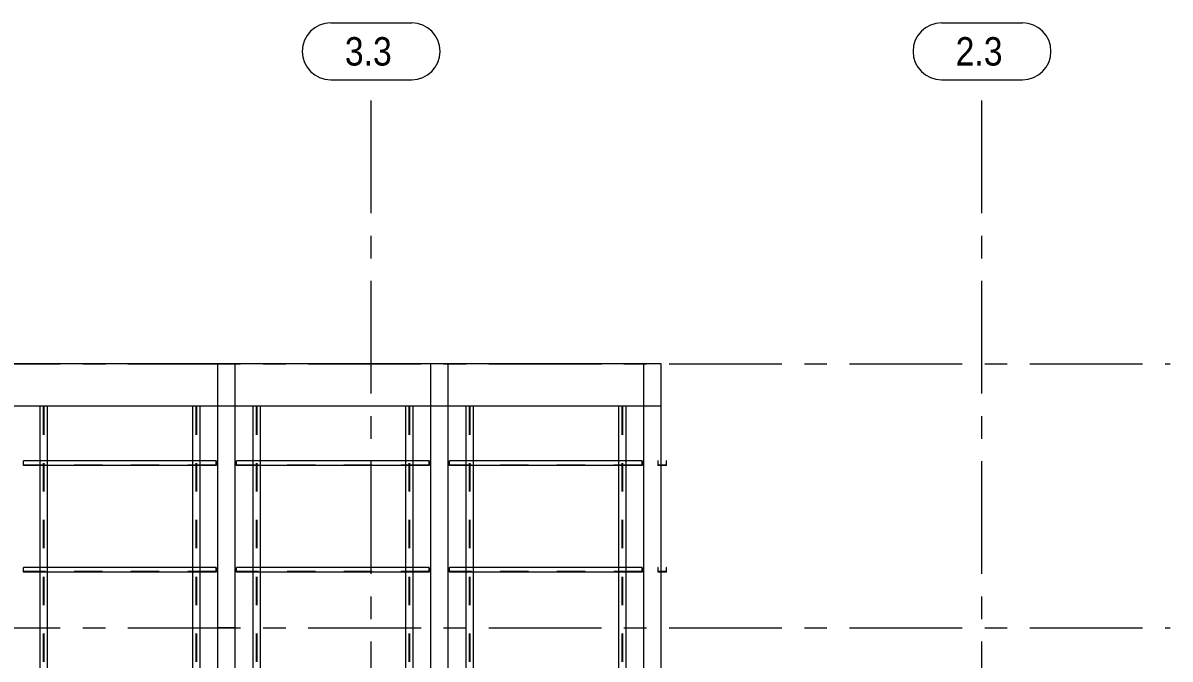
# Model space of a CAD drawing. Header units: millimetres. Extents: x 652937 to 1670132, y 1473552 to 2851037.
# Drawn here: x 663520.82 to 663536.98, y 1524464.6 to 1524473.56 of the extents above; entities that cross this region are included whole.
import ezdxf

# ---------------------------------------------------------------- set-up
doc = ezdxf.new("R2010")
doc.units = ezdxf.units.MM
doc.linetypes.add('XKITLINE00', pattern=[0])
doc.linetypes.add('XKITLINE02', pattern=[4, 2, -2])
doc.layers.add('Part', color=7, linetype='Continuous', lineweight=0)
doc.layers.add('S-GRID', color=7, linetype='Continuous', lineweight=9)
doc.styles.add('Arial', font='arial.ttf')

# ---------------------------------------------------------------- blocks, each defined once
blk = doc.blocks.new('*A1096753')
at = {"layer": 'S-GRID', "color": 7, "linetype": 'XKITLINE00', "lineweight": 0}
for p, q in [((502.849725, 66.998606), (510.787225, 66.998606)), ((512.374725, 66.998606), (513.962225, 66.998606)), ((515.549725, 66.998606), (523.487225, 66.998606)), ((525.074725, 66.998606), (526.662225, 66.998606)), ((528.249725, 66.998606), (536.187225, 66.998606)), ((537.774725, 66.998606), (539.362225, 66.998606)), ((540.949725, 66.998606), (548.887225, 66.998606)), ((550.474725, 66.998606), (552.062225, 66.998606)), ((553.649725, 66.998606), (561.587225, 66.998606)), ((563.174725, 66.998606), (564.762225, 66.998606)), ((566.349725, 66.998606), (574.287225, 66.998606)), ((575.874725, 66.998606), (577.462225, 66.998606)), ((579.049725, 66.998606), (586.987225, 66.998606)), ((588.574725, 66.998606), (588.921202, 66.998606))]:
    blk.add_line(p, q, dxfattribs=at)
blk = doc.blocks.new('*A1099756')
at = {"layer": 'Part', "color": 7, "linetype": 'XKITLINE02', "lineweight": 0}
for p, q in [((478.173822, 63.998606), (478.173822, 66.998606)), ((478.173822, 66.998606), (481.803821, 66.998606)), ((481.903821, 66.998606), (489.303821, 66.998606)), ((551.848822, 66.998606), (489.403821, 66.998606)), ((489.403821, 66.998606), (496.803821, 66.998606)), ((496.903821, 66.998606), (504.303821, 66.998606)), ((508.113821, 66.998606), (504.403821, 66.998606)), ((478.173822, 63.998606), (481.803821, 63.998606)), ((551.848822, 63.998606), (481.903821, 63.998606)), ((481.903821, 63.998606), (489.303821, 63.998606)), ((489.403821, 63.998606), (496.803821, 63.998606)), ((496.903821, 63.998606), (504.303821, 63.998606)), ((508.113821, 63.998606), (504.403821, 63.998606))]:
    blk.add_line(p, q, dxfattribs=at)
at = {"layer": 'Part', "color": 7, "linetype": 'XKITLINE00', "lineweight": 0}
for p, q in [((481.803821, 66.998606), (481.903821, 66.998606)), ((489.303821, 66.998606), (489.403821, 66.998606)), ((496.803821, 66.998606), (496.903821, 66.998606)), ((504.303821, 66.998606), (504.403821, 66.998606)), ((551.848822, 66.998606), (508.113821, 66.998606)), ((551.848822, 66.998606), (551.848822, 63.998606)), ((481.803821, 63.998606), (481.903821, 63.998606)), ((489.303821, 63.998606), (489.403821, 63.998606)), ((496.803821, 63.998606), (496.903821, 63.998606)), ((504.303821, 63.998606), (504.403821, 63.998606)), ((551.848822, 63.998606), (508.113821, 63.998606))]:
    blk.add_line(p, q, dxfattribs=at)
blk = doc.blocks.new('*A1100757')
at = {"layer": 'S-GRID', "color": 7, "linetype": 'XKITLINE00', "lineweight": 0}
for p, q in [((502.849725, 48.398606), (510.787225, 48.398606)), ((512.374725, 48.398606), (513.962225, 48.398606)), ((515.549725, 48.398606), (523.487225, 48.398606)), ((525.074725, 48.398606), (526.662225, 48.398606)), ((528.249725, 48.398606), (536.187225, 48.398606)), ((537.774725, 48.398606), (539.362225, 48.398606)), ((540.949725, 48.398606), (548.887225, 48.398606)), ((550.474725, 48.398606), (552.062225, 48.398606)), ((553.649725, 48.398606), (561.587225, 48.398606)), ((563.174725, 48.398606), (564.762225, 48.398606)), ((566.349725, 48.398606), (574.287225, 48.398606)), ((575.874725, 48.398606), (577.462225, 48.398606)), ((579.049725, 48.398606), (586.987225, 48.398606)), ((588.574725, 48.398606), (588.921202, 48.398606))]:
    blk.add_line(p, q, dxfattribs=at)
blk = doc.blocks.new('*A1134763')
at = {"layer": 'Part', "color": 7, "linetype": 'XKITLINE00', "lineweight": 0}
for p, q in [((536.853801, 66.998606), (536.853801, 31.898606)), ((538.103801, 66.998606), (536.853801, 66.998606)), ((538.103801, 31.898606), (538.103801, 66.998606)), ((536.853801, 31.898606), (538.103801, 31.898606))]:
    blk.add_line(p, q, dxfattribs=at)
blk = doc.blocks.new('*A1135764')
at = {"layer": 'Part', "color": 7, "linetype": 'XKITLINE00', "lineweight": 0}
for p, q in [((539.348822, 63.998606), (539.348822, 60.148606)), ((539.848822, 63.998606), (539.848822, 60.148606)), ((539.348822, 59.823606), (539.348822, 52.648606)), ((539.848822, 59.823606), (539.848822, 52.648606)), ((539.348822, 52.323606), (539.348822, 45.148606)), ((539.848822, 52.323606), (539.848822, 45.148606)), ((539.348822, 44.823606), (539.348822, 37.648606)), ((539.848822, 44.823606), (539.848822, 37.648606)), ((539.348822, 37.323606), (539.348822, 31.898606)), ((539.848822, 37.323606), (539.848822, 31.898606))]:
    blk.add_line(p, q, dxfattribs=at)
at = {"layer": 'Part', "color": 7, "linetype": 'XKITLINE02', "lineweight": 0}
for p, q in [((539.848822, 63.998606), (539.348822, 63.998606)), ((539.583822, 63.998606), (539.583822, 31.898606)), ((539.613822, 63.998606), (539.613822, 31.898606)), ((539.348822, 60.148606), (539.348822, 59.823606)), ((539.848822, 60.148606), (539.848822, 59.823606)), ((539.348822, 52.648606), (539.348822, 52.323606)), ((539.848822, 52.648606), (539.848822, 52.323606)), ((539.348822, 45.148606), (539.348822, 44.823606)), ((539.848822, 45.148606), (539.848822, 44.823606)), ((539.348822, 37.648606), (539.348822, 37.323606)), ((539.848822, 37.648606), (539.848822, 37.323606)), ((539.848822, 31.898606), (539.348822, 31.898606))]:
    blk.add_line(p, q, dxfattribs=at)
blk = doc.blocks.new('*A1136765')
at = {"layer": 'Part', "color": 7, "linetype": 'XKITLINE00', "lineweight": 0}
for p, q in [((524.353822, 63.998606), (524.353822, 60.148606)), ((524.853822, 63.998606), (524.853822, 60.148606)), ((524.353822, 59.823606), (524.353822, 52.648606)), ((524.853822, 59.823606), (524.853822, 52.648606)), ((524.353822, 52.323606), (524.353822, 45.148606)), ((524.853822, 52.323606), (524.853822, 45.148606)), ((524.353822, 44.823606), (524.353822, 37.648606)), ((524.853822, 44.823606), (524.853822, 37.648606)), ((524.353822, 37.323606), (524.353822, 31.898606)), ((524.853822, 37.323606), (524.853822, 31.898606))]:
    blk.add_line(p, q, dxfattribs=at)
at = {"layer": 'Part', "color": 7, "linetype": 'XKITLINE02', "lineweight": 0}
for p, q in [((524.853822, 63.998606), (524.353822, 63.998606)), ((524.588822, 63.998606), (524.588822, 31.898606)), ((524.618822, 63.998606), (524.618822, 31.898606)), ((524.353822, 60.148606), (524.353822, 59.823606)), ((524.853822, 60.148606), (524.853822, 59.823606)), ((524.353822, 52.648606), (524.353822, 52.323606)), ((524.853822, 52.648606), (524.853822, 52.323606)), ((524.353822, 45.148606), (524.353822, 44.823606)), ((524.853822, 45.148606), (524.853822, 44.823606)), ((524.353822, 37.648606), (524.353822, 37.323606)), ((524.853822, 37.648606), (524.853822, 37.323606)), ((524.853822, 31.898606), (524.353822, 31.898606))]:
    blk.add_line(p, q, dxfattribs=at)
blk = doc.blocks.new('*A1137766')
at = {"layer": 'Part', "color": 7, "linetype": 'XKITLINE00', "lineweight": 0}
for p, q in [((535.10381, 63.998606), (535.10381, 60.148606)), ((535.60381, 63.998606), (535.60381, 60.148606)), ((535.10381, 59.823606), (535.10381, 52.648606)), ((535.60381, 59.823606), (535.60381, 52.648606)), ((535.10381, 52.323606), (535.10381, 45.148606)), ((535.60381, 52.323606), (535.60381, 45.148606)), ((535.10381, 44.823606), (535.10381, 37.648606)), ((535.60381, 44.823606), (535.60381, 37.648606)), ((535.10381, 37.323606), (535.10381, 31.898606)), ((535.60381, 37.323606), (535.60381, 31.898606))]:
    blk.add_line(p, q, dxfattribs=at)
at = {"layer": 'Part', "color": 7, "linetype": 'XKITLINE02', "lineweight": 0}
for p, q in [((535.60381, 63.998606), (535.10381, 63.998606)), ((535.33881, 63.998606), (535.33881, 31.898606)), ((535.36881, 63.998606), (535.36881, 31.898606)), ((535.10381, 60.148606), (535.10381, 59.823606)), ((535.60381, 60.148606), (535.60381, 59.823606)), ((535.10381, 52.648606), (535.10381, 52.323606)), ((535.60381, 52.648606), (535.60381, 52.323606)), ((535.10381, 45.148606), (535.10381, 44.823606)), ((535.60381, 45.148606), (535.60381, 44.823606)), ((535.10381, 37.648606), (535.10381, 37.323606)), ((535.60381, 37.648606), (535.60381, 37.323606)), ((535.60381, 31.898606), (535.10381, 31.898606))]:
    blk.add_line(p, q, dxfattribs=at)
blk = doc.blocks.new('*A1138767')
at = {"layer": 'Part', "color": 7, "linetype": 'XKITLINE00', "lineweight": 0}
for p, q in [((509.358822, 63.998606), (509.358822, 60.148606)), ((509.858822, 63.998606), (509.858822, 60.148606)), ((509.358822, 59.823606), (509.358822, 52.648606)), ((509.858822, 59.823606), (509.858822, 52.648606)), ((509.358822, 52.323606), (509.358822, 45.148606)), ((509.858822, 52.323606), (509.858822, 45.148606)), ((509.358822, 44.823606), (509.358822, 37.648606)), ((509.858822, 44.823606), (509.858822, 37.648606)), ((509.358822, 37.323606), (509.358822, 31.898606)), ((509.858822, 37.323606), (509.858822, 31.898606))]:
    blk.add_line(p, q, dxfattribs=at)
at = {"layer": 'Part', "color": 7, "linetype": 'XKITLINE02', "lineweight": 0}
for p, q in [((509.858822, 63.998606), (509.358822, 63.998606)), ((509.593822, 63.998606), (509.593822, 31.898606)), ((509.623822, 63.998606), (509.623822, 31.898606)), ((509.358822, 60.148606), (509.358822, 59.823606)), ((509.858822, 60.148606), (509.858822, 59.823606)), ((509.358822, 52.648606), (509.358822, 52.323606)), ((509.858822, 52.648606), (509.858822, 52.323606)), ((509.358822, 45.148606), (509.358822, 44.823606)), ((509.858822, 45.148606), (509.858822, 44.823606)), ((509.358822, 37.648606), (509.358822, 37.323606)), ((509.858822, 37.648606), (509.858822, 37.323606)), ((509.858822, 31.898606), (509.358822, 31.898606))]:
    blk.add_line(p, q, dxfattribs=at)
blk = doc.blocks.new('*A1139768')
at = {"layer": 'Part', "color": 7, "linetype": 'XKITLINE00', "lineweight": 0}
for p, q in [((520.10881, 63.998606), (520.10881, 60.148606)), ((520.60881, 63.998606), (520.60881, 60.148606)), ((520.10881, 59.823606), (520.10881, 52.648606)), ((520.60881, 59.823606), (520.60881, 52.648606)), ((520.10881, 52.323606), (520.10881, 45.148606)), ((520.60881, 52.323606), (520.60881, 45.148606)), ((520.10881, 44.823606), (520.10881, 37.648606)), ((520.60881, 44.823606), (520.60881, 37.648606)), ((520.10881, 37.323606), (520.10881, 31.898606)), ((520.60881, 37.323606), (520.60881, 31.898606))]:
    blk.add_line(p, q, dxfattribs=at)
at = {"layer": 'Part', "color": 7, "linetype": 'XKITLINE02', "lineweight": 0}
for p, q in [((520.60881, 63.998606), (520.10881, 63.998606)), ((520.34381, 63.998606), (520.34381, 31.898606)), ((520.37381, 63.998606), (520.37381, 31.898606)), ((520.10881, 60.148606), (520.10881, 59.823606)), ((520.60881, 60.148606), (520.60881, 59.823606)), ((520.10881, 52.648606), (520.10881, 52.323606)), ((520.60881, 52.648606), (520.60881, 52.323606)), ((520.10881, 45.148606), (520.10881, 44.823606)), ((520.60881, 45.148606), (520.60881, 44.823606)), ((520.10881, 37.648606), (520.10881, 37.323606)), ((520.60881, 37.648606), (520.60881, 37.323606)), ((520.60881, 31.898606), (520.10881, 31.898606))]:
    blk.add_line(p, q, dxfattribs=at)
blk = doc.blocks.new('*A1140769')
at = {"layer": 'Part', "color": 7, "linetype": 'XKITLINE00', "lineweight": 0}
for p, q in [((521.853801, 66.998606), (521.853801, 48.398606)), ((523.103801, 66.998606), (521.853801, 66.998606)), ((523.103801, 48.398606), (523.103801, 66.998606)), ((521.853801, 48.398606), (523.103801, 48.398606))]:
    blk.add_line(p, q, dxfattribs=at)
blk = doc.blocks.new('*A1141770')
at = {"layer": 'Part', "color": 7, "linetype": 'XKITLINE00', "lineweight": 0}
for p, q in [((521.853801, 48.398606), (521.853801, 31.898606)), ((523.103801, 48.398606), (521.853801, 48.398606)), ((523.103801, 31.898606), (523.103801, 48.398606)), ((521.853801, 31.898606), (523.103801, 31.898606))]:
    blk.add_line(p, q, dxfattribs=at)
blk = doc.blocks.new('*A1144773')
at = {"layer": 'Part', "color": 7, "linetype": 'XKITLINE00', "lineweight": 0}
for p, q in [((551.848822, 66.998606), (551.848822, 31.898606)), ((553.098822, 66.998606), (551.848822, 66.998606)), ((553.098822, 31.898606), (553.098822, 66.998606)), ((551.848822, 31.898606), (553.098822, 31.898606))]:
    blk.add_line(p, q, dxfattribs=at)
blk = doc.blocks.new('*A1145774')
at = {"layer": 'Part', "color": 7, "linetype": 'XKITLINE00', "lineweight": 0}
for p, q in [((550.09881, 63.998606), (550.09881, 60.148606)), ((550.59881, 63.998606), (550.59881, 60.148606)), ((550.09881, 59.823606), (550.09881, 52.648606)), ((550.59881, 59.823606), (550.59881, 52.648606)), ((550.09881, 52.323606), (550.09881, 45.148606)), ((550.59881, 52.323606), (550.59881, 45.148606)), ((550.09881, 44.823606), (550.09881, 37.648606)), ((550.59881, 44.823606), (550.59881, 37.648606)), ((550.09881, 37.323606), (550.09881, 31.898606)), ((550.59881, 37.323606), (550.59881, 31.898606))]:
    blk.add_line(p, q, dxfattribs=at)
at = {"layer": 'Part', "color": 7, "linetype": 'XKITLINE02', "lineweight": 0}
for p, q in [((550.59881, 63.998606), (550.09881, 63.998606)), ((550.33381, 63.998606), (550.33381, 31.898606)), ((550.36381, 63.998606), (550.36381, 31.898606)), ((550.09881, 60.148606), (550.09881, 59.823606)), ((550.59881, 60.148606), (550.59881, 59.823606)), ((550.09881, 52.648606), (550.09881, 52.323606)), ((550.59881, 52.648606), (550.59881, 52.323606)), ((550.09881, 45.148606), (550.09881, 44.823606)), ((550.59881, 45.148606), (550.59881, 44.823606)), ((550.09881, 37.648606), (550.09881, 37.323606)), ((550.59881, 37.648606), (550.59881, 37.323606)), ((550.59881, 31.898606), (550.09881, 31.898606))]:
    blk.add_line(p, q, dxfattribs=at)
blk = doc.blocks.new('*A1147776')
at = {"layer": 'Part', "color": 7, "linetype": 'XKITLINE02', "lineweight": 0}
for p, q in [((552.88873, 52.648606), (552.848728, 52.648606)), ((552.848728, 52.648606), (552.848728, 52.323606)), ((552.888728, 52.353606), (552.888728, 52.648606)), ((553.098822, 52.323606), (552.848728, 52.323606)), ((553.098822, 52.353606), (552.888728, 52.353606))]:
    blk.add_line(p, q, dxfattribs=at)
at = {"layer": 'Part', "color": 7, "linetype": 'XKITLINE00', "lineweight": 0}
for p, q in [((553.47373, 52.648606), (553.433728, 52.648606)), ((553.433728, 52.648606), (553.433728, 52.353606)), ((553.473728, 52.323606), (553.473728, 52.648606)), ((553.43373, 52.353606), (553.098822, 52.353606)), ((553.47373, 52.323606), (553.098822, 52.323606))]:
    blk.add_line(p, q, dxfattribs=at)
blk = doc.blocks.new('*A1151780')
at = {"layer": 'Part', "color": 7, "linetype": 'XKITLINE00', "lineweight": 0}
for p, q in [((551.748759, 52.648606), (538.198788, 52.648606)), ((538.198788, 52.323606), (538.198788, 52.648606)), ((551.748761, 52.648606), (551.748759, 52.648606)), ((551.748759, 52.648606), (551.748759, 52.323606)), ((551.748759, 52.323606), (538.198788, 52.323606)), ((551.748759, 52.323606), (551.748794, 52.323606))]:
    blk.add_line(p, q, dxfattribs=at)
at = {"layer": 'Part', "color": 7, "linetype": 'XKITLINE02', "lineweight": 0}
for p, q in [((538.19879, 52.353606), (538.19879, 52.648606)), ((538.198821, 52.353606), (538.198821, 52.648606)), ((538.198823, 52.323606), (538.198823, 52.648606)), ((551.748794, 52.648606), (551.748759, 52.648606)), ((551.748761, 52.353606), (551.748761, 52.648606)), ((551.748794, 52.648606), (551.748792, 52.648606)), ((551.748792, 52.648606), (551.748792, 52.353606)), ((551.748794, 52.323606), (551.748794, 52.648606)), ((551.748792, 52.353606), (538.19879, 52.353606)), ((551.748794, 52.323606), (551.748759, 52.323606)), ((551.748792, 52.353606), (551.748761, 52.353606))]:
    blk.add_line(p, q, dxfattribs=at)
blk = doc.blocks.new('*A1152781')
at = {"layer": 'Part', "color": 7, "linetype": 'XKITLINE00', "lineweight": 0}
for p, q in [((536.753759, 52.648606), (523.203788, 52.648606)), ((523.203788, 52.323606), (523.203788, 52.648606)), ((536.753761, 52.648606), (536.753759, 52.648606)), ((536.753759, 52.648606), (536.753759, 52.323606)), ((536.753759, 52.323606), (523.203788, 52.323606)), ((536.753759, 52.323606), (536.753794, 52.323606))]:
    blk.add_line(p, q, dxfattribs=at)
at = {"layer": 'Part', "color": 7, "linetype": 'XKITLINE02', "lineweight": 0}
for p, q in [((523.20379, 52.353606), (523.20379, 52.648606)), ((523.203821, 52.353606), (523.203821, 52.648606)), ((523.203823, 52.323606), (523.203823, 52.648606)), ((536.753794, 52.648606), (536.753759, 52.648606)), ((536.753761, 52.353606), (536.753761, 52.648606)), ((536.753794, 52.648606), (536.753792, 52.648606)), ((536.753792, 52.648606), (536.753792, 52.353606)), ((536.753794, 52.323606), (536.753794, 52.648606)), ((536.753792, 52.353606), (523.20379, 52.353606)), ((536.753794, 52.323606), (536.753759, 52.323606)), ((536.753792, 52.353606), (536.753761, 52.353606))]:
    blk.add_line(p, q, dxfattribs=at)
blk = doc.blocks.new('*A1153782')
at = {"layer": 'Part', "color": 7, "linetype": 'XKITLINE00', "lineweight": 0}
for p, q in [((521.758759, 52.648606), (508.208788, 52.648606)), ((508.208788, 52.323606), (508.208788, 52.648606)), ((521.758761, 52.648606), (521.758759, 52.648606)), ((521.758759, 52.648606), (521.758759, 52.323606)), ((521.758759, 52.323606), (508.208788, 52.323606)), ((521.758759, 52.323606), (521.758794, 52.323606))]:
    blk.add_line(p, q, dxfattribs=at)
at = {"layer": 'Part', "color": 7, "linetype": 'XKITLINE02', "lineweight": 0}
for p, q in [((508.20879, 52.353606), (508.20879, 52.648606)), ((508.208821, 52.353606), (508.208821, 52.648606)), ((508.208823, 52.323606), (508.208823, 52.648606)), ((521.758794, 52.648606), (521.758759, 52.648606)), ((521.758761, 52.353606), (521.758761, 52.648606)), ((521.758794, 52.648606), (521.758792, 52.648606)), ((521.758792, 52.648606), (521.758792, 52.353606)), ((521.758794, 52.323606), (521.758794, 52.648606)), ((521.758792, 52.353606), (508.20879, 52.353606)), ((521.758794, 52.323606), (521.758759, 52.323606)), ((521.758792, 52.353606), (521.758761, 52.353606))]:
    blk.add_line(p, q, dxfattribs=at)
blk = doc.blocks.new('*A1372905')
at = {"layer": 'S-GRID', "color": 7, "linetype": 'XKITLINE00', "lineweight": 0}
for p, q in [((575.678801, 77.591996), (575.678801, 85.529496)), ((575.678801, 74.416996), (575.678801, 76.004496)), ((575.678801, 64.891996), (575.678801, 72.829496)), ((575.678801, 61.716996), (575.678801, 63.304496)), ((575.678801, 52.191996), (575.678801, 60.129496)), ((575.678801, 49.016996), (575.678801, 50.604496)), ((575.678801, 39.491996), (575.678801, 47.429496)), ((575.678801, 36.316996), (575.678801, 37.904496)), ((575.678801, 26.791996), (575.678801, 34.729496)), ((575.678801, 23.616996), (575.678801, 25.204496)), ((575.678801, 14.091996), (575.678801, 22.029496)), ((575.678801, 10.916996), (575.678801, 12.504496)), ((575.678801, 1.391996), (575.678801, 9.329496))]:
    blk.add_line(p, q, dxfattribs=at)
at = {"layer": 'S-GRID', "color": 7, "style": 'Arial', "width": 0.85}
blk.add_text('2.3', height=2, dxfattribs=at).set_placement((573.824797, 87.998606))
blk = doc.blocks.new('*A1388911')
at = {"layer": 'Part', "color": 7, "linetype": 'XKITLINE02', "lineweight": 0}
for p, q in [((552.88873, 60.148606), (552.848728, 60.148606)), ((552.848728, 60.148606), (552.848728, 59.823606)), ((553.098822, 59.823606), (552.848728, 59.823606)), ((552.888728, 59.853606), (552.888728, 60.148606)), ((553.098822, 59.853606), (552.888728, 59.853606))]:
    blk.add_line(p, q, dxfattribs=at)
at = {"layer": 'Part', "color": 7, "linetype": 'XKITLINE00', "lineweight": 0}
for p, q in [((553.43373, 59.853606), (553.098822, 59.853606)), ((553.47373, 59.823606), (553.098822, 59.823606)), ((553.47373, 60.148606), (553.433728, 60.148606)), ((553.433728, 60.148606), (553.433728, 59.853606)), ((553.473728, 59.823606), (553.473728, 60.148606))]:
    blk.add_line(p, q, dxfattribs=at)
blk = doc.blocks.new('*A1389912')
at = {"layer": 'Part', "color": 7, "linetype": 'XKITLINE00', "lineweight": 0}
for p, q in [((551.748759, 60.148606), (538.198788, 60.148606)), ((538.198788, 59.823606), (538.198788, 60.148606)), ((551.748759, 59.823606), (538.198788, 59.823606)), ((551.748761, 60.148606), (551.748759, 60.148606)), ((551.748759, 60.148606), (551.748759, 59.823606)), ((551.748759, 59.823606), (551.748794, 59.823606))]:
    blk.add_line(p, q, dxfattribs=at)
at = {"layer": 'Part', "color": 7, "linetype": 'XKITLINE02', "lineweight": 0}
for p, q in [((538.19879, 59.853606), (538.19879, 60.148606)), ((551.748792, 59.853606), (538.19879, 59.853606)), ((538.198821, 59.853606), (538.198821, 60.148606)), ((538.198823, 59.823606), (538.198823, 60.148606)), ((551.748794, 60.148606), (551.748759, 60.148606)), ((551.748794, 59.823606), (551.748759, 59.823606)), ((551.748761, 59.853606), (551.748761, 60.148606)), ((551.748792, 59.853606), (551.748761, 59.853606)), ((551.748794, 60.148606), (551.748792, 60.148606)), ((551.748792, 60.148606), (551.748792, 59.853606)), ((551.748794, 59.823606), (551.748794, 60.148606))]:
    blk.add_line(p, q, dxfattribs=at)
blk = doc.blocks.new('*A1390913')
at = {"layer": 'Part', "color": 7, "linetype": 'XKITLINE00', "lineweight": 0}
for p, q in [((536.753759, 60.148606), (523.203788, 60.148606)), ((523.203788, 59.823606), (523.203788, 60.148606)), ((536.753759, 59.823606), (523.203788, 59.823606)), ((536.753761, 60.148606), (536.753759, 60.148606)), ((536.753759, 60.148606), (536.753759, 59.823606)), ((536.753759, 59.823606), (536.753794, 59.823606))]:
    blk.add_line(p, q, dxfattribs=at)
at = {"layer": 'Part', "color": 7, "linetype": 'XKITLINE02', "lineweight": 0}
for p, q in [((523.20379, 59.853606), (523.20379, 60.148606)), ((536.753792, 59.853606), (523.20379, 59.853606)), ((523.203821, 59.853606), (523.203821, 60.148606)), ((523.203823, 59.823606), (523.203823, 60.148606)), ((536.753794, 60.148606), (536.753759, 60.148606)), ((536.753794, 59.823606), (536.753759, 59.823606)), ((536.753761, 59.853606), (536.753761, 60.148606)), ((536.753792, 59.853606), (536.753761, 59.853606)), ((536.753794, 60.148606), (536.753792, 60.148606)), ((536.753792, 60.148606), (536.753792, 59.853606)), ((536.753794, 59.823606), (536.753794, 60.148606))]:
    blk.add_line(p, q, dxfattribs=at)
blk = doc.blocks.new('*A1391914')
at = {"layer": 'Part', "color": 7, "linetype": 'XKITLINE00', "lineweight": 0}
for p, q in [((521.758759, 60.148606), (508.208788, 60.148606)), ((508.208788, 59.823606), (508.208788, 60.148606)), ((521.758759, 59.823606), (508.208788, 59.823606)), ((521.758761, 60.148606), (521.758759, 60.148606)), ((521.758759, 60.148606), (521.758759, 59.823606)), ((521.758759, 59.823606), (521.758794, 59.823606))]:
    blk.add_line(p, q, dxfattribs=at)
at = {"layer": 'Part', "color": 7, "linetype": 'XKITLINE02', "lineweight": 0}
for p, q in [((508.20879, 59.853606), (508.20879, 60.148606)), ((521.758792, 59.853606), (508.20879, 59.853606)), ((508.208821, 59.853606), (508.208821, 60.148606)), ((508.208823, 59.823606), (508.208823, 60.148606)), ((521.758794, 60.148606), (521.758759, 60.148606)), ((521.758794, 59.823606), (521.758759, 59.823606)), ((521.758761, 59.853606), (521.758761, 60.148606)), ((521.758792, 59.853606), (521.758761, 59.853606)), ((521.758794, 60.148606), (521.758792, 60.148606)), ((521.758792, 60.148606), (521.758792, 59.853606)), ((521.758794, 59.823606), (521.758794, 60.148606))]:
    blk.add_line(p, q, dxfattribs=at)
blk = doc.blocks.new('*A1392915')
at = {"layer": 'S-GRID', "color": 7, "linetype": 'XKITLINE00', "lineweight": 0}
for p, q in [((532.678801, 77.591996), (532.678801, 85.529496)), ((532.678801, 74.416996), (532.678801, 76.004496)), ((532.678801, 64.891996), (532.678801, 72.829496)), ((532.678801, 61.716996), (532.678801, 63.304496)), ((532.678801, 52.191996), (532.678801, 60.129496)), ((532.678801, 49.016996), (532.678801, 50.604496)), ((532.678801, 39.491996), (532.678801, 47.429496)), ((532.678801, 36.316996), (532.678801, 37.904496)), ((532.678801, 26.791996), (532.678801, 34.729496)), ((532.678801, 23.616996), (532.678801, 25.204496)), ((532.678801, 14.091996), (532.678801, 22.029496)), ((532.678801, 10.916996), (532.678801, 12.504496)), ((532.678801, 1.391996), (532.678801, 9.329496))]:
    blk.add_line(p, q, dxfattribs=at)
at = {"layer": 'S-GRID', "color": 7, "style": 'Arial', "width": 0.85}
blk.add_text('3.3', height=2, dxfattribs=at).set_placement((530.824797, 87.998606))
blk = doc.blocks.new('*A1393916')
at = {"layer": 'S-GRID', "color": 7, "linetype": 'XKITLINE00', "lineweight": 0}
for p, q in [((529.824797, 90.998606), (535.532804, 90.998606)), ((529.824797, 86.998606), (535.532804, 86.998606))]:
    blk.add_line(p, q, dxfattribs=at)
for centre, start, end in [((529.824797, 88.998606), 90, 270), ((535.532804, 88.998606), 270, 90)]:
    blk.add_arc(centre, 2, start, end, dxfattribs=at)
blk = doc.blocks.new('*A15471031')
at = {"layer": 'S-GRID', "color": 7, "linetype": 'XKITLINE00', "lineweight": 0}
for p, q in [((572.824797, 90.998606), (578.532804, 90.998606)), ((572.824797, 86.998606), (578.532804, 86.998606))]:
    blk.add_line(p, q, dxfattribs=at)
for centre, start, end in [((572.824797, 88.998606), 90, 270), ((578.532804, 88.998606), 270, 90)]:
    blk.add_arc(centre, 2, start, end, dxfattribs=at)
blk = doc.blocks.new('*A15481032')
at = {"layer": 'Part', "color": 7, "linetype": 'XKITLINE02', "lineweight": 0}
for p, q in [((553.098822, 66.998606), (551.853801, 66.998606)), ((551.853801, 66.998606), (551.853801, 63.998606)), ((553.098822, 63.998606), (551.853801, 63.998606))]:
    blk.add_line(p, q, dxfattribs=at)
at = {"layer": 'Part', "color": 7, "linetype": 'XKITLINE00', "lineweight": 0}
for p, q in [((553.103801, 66.998606), (553.098822, 66.998606)), ((553.103801, 63.998606), (553.103801, 66.998606)), ((553.103801, 63.998606), (553.098822, 63.998606))]:
    blk.add_line(p, q, dxfattribs=at)
blk = doc.blocks.new('si12')
at = {"color": 7, "lineweight": 0, "xscale": 200, "yscale": 200, "zscale": 200}
for name in ['*A1393916', '*A15471031', '*A1392915', '*A1372905', '*A1096753', '*A1099756', '*A1140769', '*A1134763', '*A1144773', '*A15481032', '*A1138767', '*A1139768', '*A1136765', '*A1137766', '*A1135764', '*A1145774', '*A1391914', '*A1390913', '*A1389912', '*A1388911', '*A1153782', '*A1152781', '*A1151780', '*A1147776', '*A1100757', '*A1141770']:
    blk.add_blockref(name, (-125633, 57033), dxfattribs=at)

msp = doc.modelspace()

# ---------------------------------------------------------------- block references
at = {"color": 7, "xscale": 0.001, "yscale": 0.001, "zscale": 0.001}
msp.add_blockref('si12', (663544.8241, 1524398.33), dxfattribs=at)

doc.saveas('drawing.dxf')
